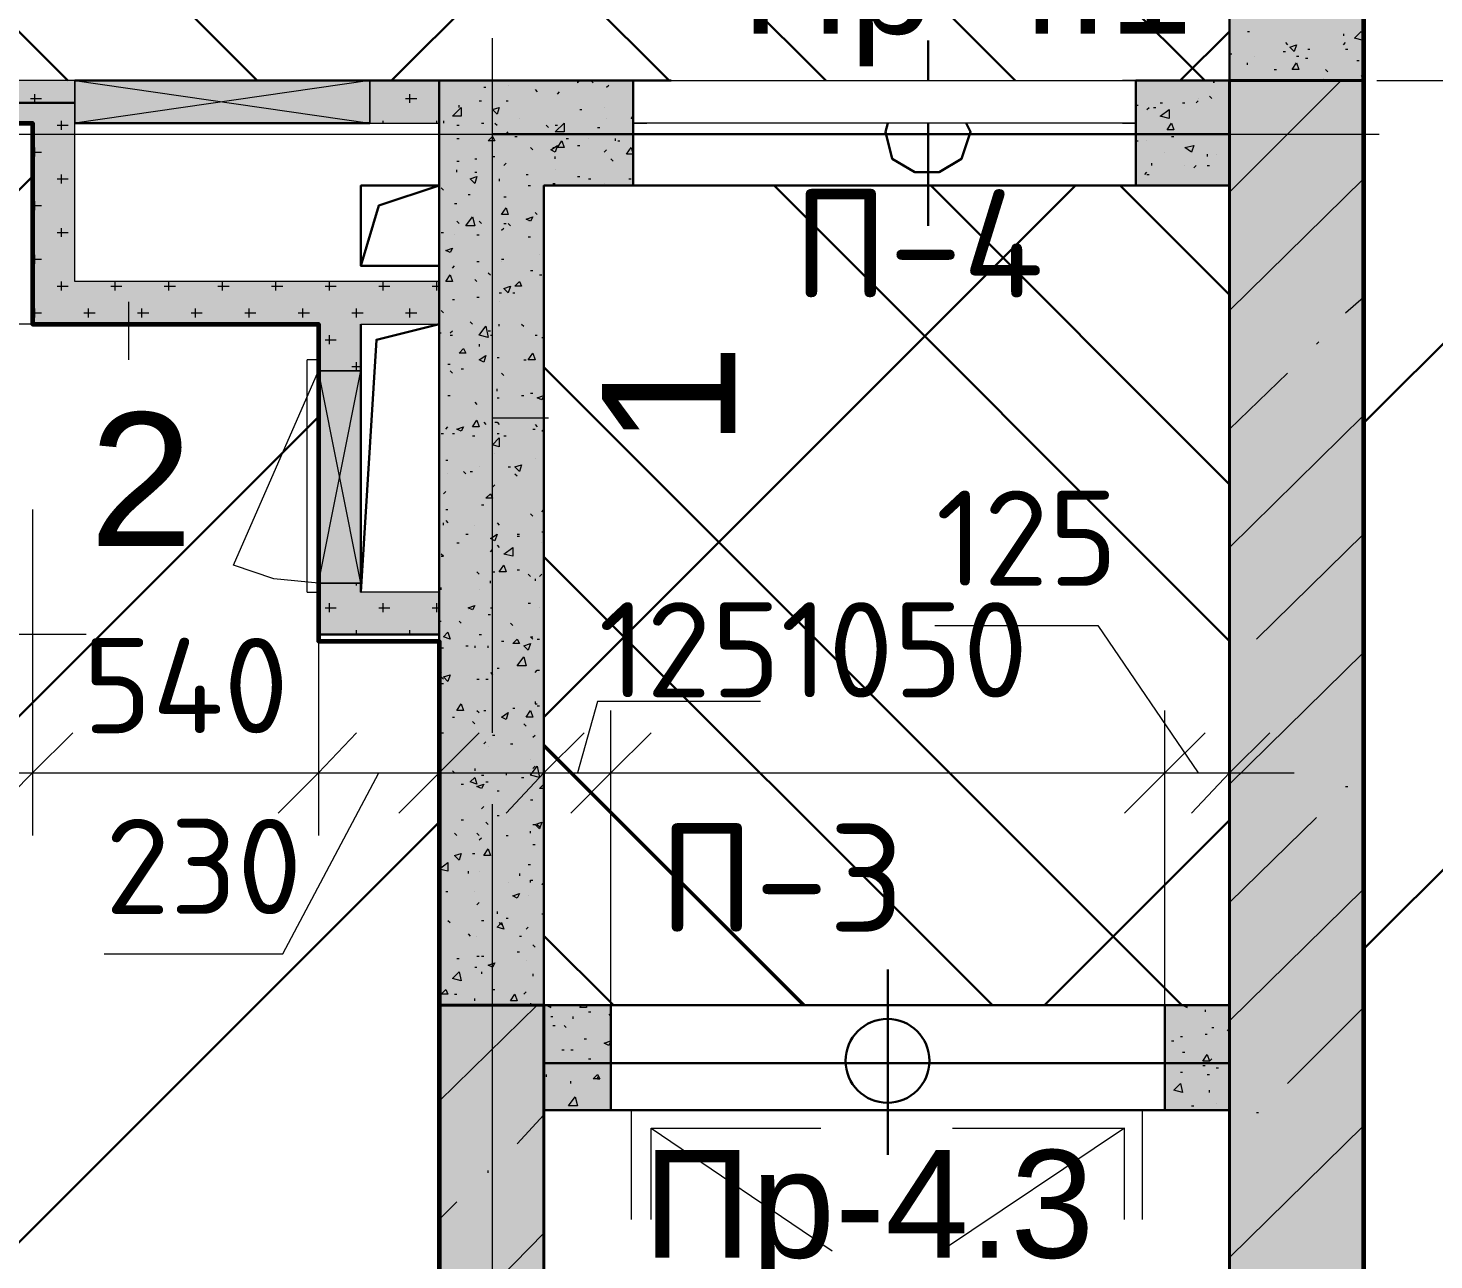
# Model space of a CAD drawing. Header units: millimetres. Extents: x -84737 to 172119, y -43083 to 59399.
# Drawn here: x 131375 to 134040, y 41611 to 43946 of the extents above; entities that cross this region are included whole.
import ezdxf

# ---------------------------------------------------------------- set-up
doc = ezdxf.new("R2010")
doc.units = ezdxf.units.MM
for name, color, linetype, lineweight in [('11) Плинтус ПЛ-2', 70, 'Continuous', 30), ('12) Наливной пол', 150, 'Continuous', 30), ('15) Штукатурка стен СТ-1.1', 161, 'Continuous', 60), ('16) Краска СТ-1.1 стена', 5, 'Continuous', 60), ('19) Краска ПТ-5 потолок', 161, 'Continuous', 30), ('20) Шпакл. баз. фин Стена', 40, 'Continuous', 60), ('22) Шпакл. баз. фин. Потолок', 102, 'Continuous', 30), ('8) Линолеум Л-1.1', 130, 'Continuous', 30)]:
    doc.layers.add(name, color=color, linetype=linetype, lineweight=lineweight)
doc.layers.add('PDF _Геометрия', color=7, linetype='Continuous')
doc.layers.add('PDF _Текст', color=7, linetype='Continuous')
doc.layers.add('PDF _Сплошная заливка', color=7, linetype='Continuous', true_color=0xffffff)
doc.styles.add('PDF GOSTCommon', font='arial.ttf')
doc.styles.add('PDF ISOCPEUR', font='isocpeur.ttf')

msp = doc.modelspace()

# ---------------------------------------------------------------- hatches: boundary and pattern name
at = {"layer": '12) Наливной пол'}
h = msp.add_hatch(dxfattribs=at)
h.set_pattern_fill('ANSI31', color=256, scale=222)
h.paths.add_polyline_path([(133906.4, 38643.9), (137102.4, 38643.9), (137102.4, 49044.5), (133906.4, 49044.5)])
h = msp.add_hatch(dxfattribs=at)
h.set_pattern_fill('ANSI31', color=256, scale=222)
h.paths.add_polyline_path([(129855.4, 43765.9), (131383.5, 43765.9), (131383.5, 43384.9), (131925.3, 43384.9), (131925.3, 42783.8), (132153.9, 42783.8), (132153.9, 40895.9), (133428.1, 40895.9), (133428.1, 38643.9), (129855.4, 38643.9)])
at = {"layer": '19) Краска ПТ-5 потолок'}
h = msp.add_hatch(dxfattribs=at)
h.set_pattern_fill('ANSI34', color=256, scale=80, angle=90)
h.paths.add_polyline_path([(109621.7, 46343.9), (98001.6, 46343.9), (98001.6, 44426.3), (100380.7, 44426.3), (100380.7, 43846.3), (109621.7, 43846.3)])
h.paths.add_polyline_path([(114379.8, 46343.9), (112098.1, 46343.9), (109621.7, 46343.9), (109621.7, 42847.3), (114379.8, 42847.3)])
h.paths.add_polyline_path([(122308.6, 46343.9), (114379.8, 46343.9), (114379.8, 43846.3), (122308.6, 43846.3)])
h.paths.add_polyline_path([(114802.6, 49046.7), (112098.1, 49044.7), (112098.1, 46343.9), (114802.6, 46345.9)])
h.paths.add_polyline_path([(133652.4, 46343.9), (127578.9, 46343.9), (122499.1, 46343.9), (122499.1, 43846.3), (133652.4, 43846.3)])
h.paths.add_polyline_path([(129055.3, 48363.1), (129052, 48363.1), (129052, 49044.7), (127578.9, 49044.7), (127578.9, 46343.9), (129055.3, 46343.9)])
h = msp.add_hatch(dxfattribs=at)
h.set_pattern_fill('ANSI34', color=256, scale=80, angle=90)
h.paths.add_polyline_path([(133652.4, 43647.4), (132352.9, 43647.4), (132352.9, 42093.8), (133652.4, 42093.8)])
at = {"layer": '22) Шпакл. баз. фин. Потолок'}
h = msp.add_hatch(dxfattribs=at)
h.set_pattern_fill('ANSI37', color=256, scale=333)
h.paths.add_polyline_path([(109621.7, 46343.9), (98001.6, 46343.9), (98001.6, 44426.3), (100380.7, 44426.3), (100380.7, 43846.3), (109621.7, 43846.3)])
h.paths.add_polyline_path([(114379.8, 46343.9), (112098.1, 46343.9), (109621.7, 46343.9), (109621.7, 42847.3), (114379.8, 42847.3)])
h.paths.add_polyline_path([(122308.6, 46343.9), (114379.8, 46343.9), (114379.8, 43846.3), (122308.6, 43846.3)])
h.paths.add_polyline_path([(114802.6, 49046.7), (112098.1, 49044.7), (112098.1, 46343.9), (114802.6, 46345.9)])
h.paths.add_polyline_path([(133652.4, 46343.9), (127578.9, 46343.9), (122499.1, 46343.9), (122499.1, 43846.3), (133652.4, 43846.3)])
h.paths.add_polyline_path([(129055.3, 48363.1), (129052, 48363.1), (129052, 49044.7), (127578.9, 49044.7), (127578.9, 46343.9), (129055.3, 46343.9)])
h = msp.add_hatch(dxfattribs=at)
h.set_pattern_fill('ANSI37', color=256, scale=333)
h.paths.add_polyline_path([(133652.4, 43647.4), (132352.9, 43647.4), (132352.9, 42093.8), (133652.4, 42093.8)])
at = {"layer": '8) Линолеум Л-1.1'}
h = msp.add_hatch(dxfattribs=at)
h.set_pattern_fill('ANSI31', color=256, scale=222)
h.paths.add_polyline_path([(133906.4, 38643.9), (137102.4, 38643.9), (137102.4, 49044.5), (133906.4, 49044.5)])
h = msp.add_hatch(dxfattribs=at)
h.set_pattern_fill('ANSI31', color=256, scale=222)
h.paths.add_polyline_path([(129855.4, 43765.9), (131383.5, 43765.9), (131383.5, 43384.9), (131925.3, 43384.9), (131925.3, 42783.8), (132153.9, 42783.8), (132153.9, 40895.9), (133428.1, 40895.9), (133428.1, 38643.9), (129855.4, 38643.9)])
at = {"layer": 'PDF _Сплошная заливка', "transparency": 33554559}
h = msp.add_hatch(color=256, dxfattribs=at)
h.paths.add_polyline_path([(133652.4, 46127.9), (133906.4, 46127.9), (133906.4, 49044.5), (133652.4, 49044.5)])
h.paths.add_polyline_path([(133906.4, 45073.9), (133652.4, 45073.9), (133652.4, 43846.3), (133906.4, 43846.3)])
h = msp.add_hatch(color=256, dxfattribs=at)
h.paths.add_polyline_path([(130223.6, 43765.9), (130223.6, 43846.3), (129855.4, 43846.3), (129855.4, 43765.9)])
h.paths.add_polyline_path([(132022.7, 43846.3), (132022.7, 43765.9), (132153.9, 43765.9), (132153.9, 43846.3)])
h.paths.add_polyline_path([(131463.9, 43765.9), (131463.9, 43846.3), (131273.4, 43846.3), (131273.4, 43765.9)])
h = msp.add_hatch(color=256, dxfattribs=at)
h.paths.add_polyline_path([(132522.2, 43647.4), (132522.2, 43846.3), (132352.9, 43846.3), (132352.9, 43647.4)])
h.paths.add_polyline_path([(133474.6, 43846.3), (133474.6, 43647.4), (133652.4, 43647.4), (133652.4, 43846.3)])
h = msp.add_hatch(color=256, dxfattribs=at)
h.paths.add_polyline_path([(133652.4, 40895.9), (133906.4, 40895.9), (133906.4, 43846.3), (133652.4, 43846.3)])
h.paths.add_polyline_path([(133906.4, 40764.6), (133652.4, 40764.6), (133652.4, 38394.1), (133906.4, 38394.1)])
h = msp.add_hatch(color=256, dxfattribs=at)
h.paths.add_polyline_path([(131925.3, 43296), (132005.8, 43296), (132005.8, 43384.9), (131925.3, 43384.9)])
h.paths.add_polyline_path([(132005.8, 42893.9), (131925.3, 42893.9), (131925.3, 42876.9), (132005.8, 42876.9)])
h = msp.add_hatch(color=256, dxfattribs=at)
h.paths.add_polyline_path([(132479.9, 41894.9), (132479.9, 42093.8), (132352.9, 42093.8), (132352.9, 41894.9)])
h.paths.add_polyline_path([(133529.7, 42093.8), (133529.7, 41894.9), (133652.4, 41894.9), (133652.4, 42093.8)])

# ---------------------------------------------------------------- linework, layer by layer
at = {"layer": '11) Плинтус ПЛ-2'}
for points in [[(133906.4, 45073.9), (133906.4, 38643.9), (137102.4, 38643.9), (137102.4, 49044.5), (133906.4, 49044.5), (133906.4, 46127.9)], [(131222.6, 43765.9), (131383.5, 43765.9), (131383.5, 43384.9), (131925.3, 43384.9), (131925.3, 42783.8), (132153.9, 42783.8), (132153.9, 40895.9), (133428.1, 40895.9), (133428.1, 38643.9), (129855.4, 38643.9), (129855.4, 43765.9), (130223.6, 43765.9)]]:
    msp.add_lwpolyline(points, dxfattribs=at)
at = {"layer": '15) Штукатурка стен СТ-1.1'}
for points in [[(133906.4, 45073.9), (133906.4, 38643.9), (137102.4, 38643.9), (137102.4, 49044.5), (133906.4, 49044.5), (133906.4, 46127.9)], [(131222.6, 43765.9), (131383.5, 43765.9), (131383.5, 43384.9), (131925.3, 43384.9), (131925.3, 42783.8), (132153.9, 42783.8), (132153.9, 40895.9), (133428.1, 40895.9), (133428.1, 38643.9), (129855.4, 38643.9), (129855.4, 43765.9), (130223.6, 43765.9)]]:
    msp.add_lwpolyline(points, dxfattribs=at)
at = {"layer": '16) Краска СТ-1.1 стена'}
for points in [[(133906.4, 45073.9), (133906.4, 38643.9), (137102.4, 38643.9), (137102.4, 49044.5), (133906.4, 49044.5), (133906.4, 46127.9)], [(131222.6, 43765.9), (131383.5, 43765.9), (131383.5, 43384.9), (131925.3, 43384.9), (131925.3, 42783.8), (132153.9, 42783.8), (132153.9, 40895.9), (133428.1, 40895.9), (133428.1, 38643.9), (129855.4, 38643.9), (129855.4, 43765.9), (130223.6, 43765.9)]]:
    msp.add_lwpolyline(points, dxfattribs=at)
at = {"layer": '19) Краска ПТ-5 потолок'}
msp.add_lwpolyline([(133652.4, 42093.8), (132352.9, 42093.8), (132352.9, 43647.4), (133652.4, 43647.4)], close=True, dxfattribs=at)
at = {"layer": '20) Шпакл. баз. фин Стена'}
for points in [[(133906.4, 45073.9), (133906.4, 38643.9), (137102.4, 38643.9), (137102.4, 49044.5), (133906.4, 49044.5), (133906.4, 46127.9)], [(131222.6, 43765.9), (131383.5, 43765.9), (131383.5, 43384.9), (131925.3, 43384.9), (131925.3, 42783.8), (132153.9, 42783.8), (132153.9, 40895.9), (133428.1, 40895.9), (133428.1, 38643.9), (129855.4, 38643.9), (129855.4, 43765.9), (130223.6, 43765.9)]]:
    msp.add_lwpolyline(points, dxfattribs=at)
at = {"layer": '8) Линолеум Л-1.1'}
for points in [[(133906.4, 38643.9), (137102.4, 38643.9), (137102.4, 49044.5), (133906.4, 49044.5)], [(129855.4, 43765.9), (131383.5, 43765.9), (131383.5, 43384.9), (131925.3, 43384.9), (131925.3, 42783.8), (132153.9, 42783.8), (132153.9, 40895.9), (133428.1, 40895.9), (133428.1, 38643.9), (129855.4, 38643.9)]]:
    msp.add_lwpolyline(points, close=True, dxfattribs=at)
at = {"layer": 'PDF _Геометрия', "lineweight": 30}
for points in [[(137102.4, 49044.5), (133906.4, 49044.5), (133906.4, 38643.9), (137102.4, 38643.9)], [(133906.4, 43846.3), (133906.4, 45073.9), (133652.4, 45073.9), (133652.4, 43846.3)], [(132352.9, 43846.3), (132153.9, 43846.3), (132153.9, 42093.8), (132352.9, 42093.8), (132352.9, 43647.4), (132522.2, 43647.4), (132522.2, 43846.3)], [(133474.6, 43647.4), (133652.4, 43647.4), (133652.4, 43846.3), (133474.6, 43846.3)], [(132153.9, 43647.4), (132005.8, 43647.4), (132005.8, 43495), (132153.9, 43495)], [(132352.9, 41894.9), (132479.9, 41894.9), (132479.9, 42093.8), (132352.9, 42093.8)], [(132479.9, 42093.8), (133529.7, 42093.8), (133529.7, 41894.9), (133652.4, 41894.9), (133652.4, 42093.8), (133529.7, 42093.8), (133529.7, 41894.9), (132479.9, 41894.9)]]:
    msp.add_lwpolyline(points, close=True, dxfattribs=at)
for points in [[(133652.4, 43846.3), (133652.4, 45073.9)], [(133081, 43846.3), (133081, 43922.5)], [(131463.9, 43846.3), (132022.7, 43846.3)], [(131751.8, 43846.3), (132594.2, 43846.3)], [(131463.9, 43804), (131222.6, 43804)], [(131751.8, 43384.9), (131383.5, 43384.9), (131383.5, 43765.9)], [(132022.7, 43765.9), (131463.9, 43765.9)], [(133004.8, 43765.9), (133000.5, 43749), (133013.2, 43698.2), (133055.6, 43672.8), (133102.1, 43672.8), (133144.4, 43698.2), (133161.4, 43749), (133152.9, 43765.9)], [(133081, 43571.2), (133081, 43765.9)], [(133652.4, 43744.7), (132255.5, 43744.7)], [(132005.8, 43495), (132039.6, 43609.3), (132153.9, 43647.4)], [(132594.2, 42093.8), (133652.4, 42093.8), (133652.4, 43647.4), (132352.9, 43647.4), (132352.9, 42093.8)], [(132594.2, 40895.9), (132153.9, 40895.9), (132153.9, 42796.5), (131925.3, 42796.5), (131925.3, 43384.9)], [(132005.8, 43384.9), (132005.8, 42876.9), (132035.4, 43355.3), (132153.9, 43384.9), (132153.9, 42876.9)], [(131925.3, 42893.9), (131925.3, 43296)], [(132005.8, 43296), (132005.8, 42893.9)], [(133004.8, 41810.2), (133004.8, 42161.6)], [(133652.4, 41983.8), (132352.9, 41983.8)]]:
    msp.add_lwpolyline(points, dxfattribs=at)
at = {"layer": 'PDF _Геометрия', "lineweight": 9}
for points in [[(132255.5, 42927.7), (132255.5, 43926.7)], [(133686.3, 43939.4), (133690.5, 43939.4)], [(133758.2, 43918.3), (133762.5, 43914)], [(133868.3, 43935.2), (133868.3, 43931)], [(133868.3, 43914), (133872.5, 43918.3)], [(133906.4, 43922.5), (133889.5, 43926.7), (133902.2, 43939.4), (133906.4, 43931)], [(133652.4, 43897.1), (133656.6, 43897.1)], [(133699, 43892.9), (133699, 43892.9)], [(133754, 43901.3), (133758.2, 43901.3)], [(133779.4, 43892.9), (133783.6, 43892.9)], [(133796.3, 43888.6), (133800.6, 43888.6)], [(133800.6, 43905.6), (133804.8, 43905.6)], [(133872.5, 43905.6), (133876.8, 43905.6)], [(132255.5, 43812.4), (132255.5, 43863.2)], [(133686.3, 43875.9), (133686.3, 43880.2)], [(133737.1, 43867.5), (133741.3, 43867.5)], [(133834.4, 43867.5), (133838.7, 43863.2)], [(133893.7, 43884.4), (133897.9, 43884.4)], [(132285.1, 43837.8), (132285.1, 43837.8)], [(132416.4, 43846.3), (132416.4, 43842.1), (132420.6, 43846.3)], [(132441.8, 43846.3), (132446, 43842.1)], [(132471.4, 43833.6), (132475.6, 43837.8)], [(132484.1, 43846.3), (132496.8, 43846.3)], [(132496.8, 43846.3), (132496.8, 43846.3)], [(133652.4, 43634.7), (133864.1, 43846.3)], [(133830.2, 43850.5), (133830.2, 43850.5)], [(133906.4, 43854.8), (133902.2, 43854.8), (133906.4, 43859)], [(133931.8, 43846.3), (134431.3, 43846.3), (134554.1, 43846.3)], [(131379.3, 43812.4), (131400.4, 43812.4)], [(131387.7, 43804), (131387.7, 43820.9)], [(132090.4, 43812.4), (132111.6, 43812.4)], [(132098.9, 43804), (132098.9, 43820.9)], [(132230.1, 43808.2), (132234.3, 43808.2)], [(132238.6, 43833.6), (132242.8, 43833.6)], [(132280.9, 43808.2), (132285.1, 43808.2)], [(132335.9, 43829.4), (132340.2, 43825.1)], [(132378.3, 43820.9), (132382.5, 43825.1)], [(133588.9, 43804), (133593.2, 43808.2)], [(133593.2, 43812.4), (133593.2, 43812.4)], [(133614.3, 43816.7), (133618.6, 43812.4)], [(132192, 43795.5), (132192, 43799.7)], [(132420.6, 43791.3), (132424.8, 43791.3)], [(132467.2, 43795.5), (132467.2, 43795.5)], [(133474.6, 43799.7), (133478.9, 43799.7)], [(133495.8, 43791.3), (133500, 43795.5)], [(133508.5, 43795.5), (133512.7, 43795.5)], [(133521.2, 43804), (133525.4, 43804)], [(133563.5, 43804), (133567.8, 43804)], [(131430.1, 43761.7), (131451.2, 43761.7)], [(131438.5, 43753.2), (131438.5, 43765.9), (131438.5, 43770.1)], [(132048.1, 43765.9), (132048.1, 43770.1)], [(132149.7, 43765.9), (132149.7, 43770.1)], [(132162.4, 43770.1), (132162.4, 43765.9)], [(132187.8, 43761.7), (132192, 43761.7)], [(132234.3, 43765.9), (132238.6, 43765.9)], [(132259.7, 43765.9), (132264, 43761.7)], [(132306.3, 43774.4), (132306.3, 43774.4)], [(132357.1, 43761.7), (132361.3, 43757.4)], [(132374, 43761.7), (132378.3, 43761.7)], [(132454.5, 43757.4), (132458.7, 43757.4)], [(132471.4, 43774.4), (132471.4, 43774.4)], [(132522.2, 43774.4), (132518, 43774.4), (132522.2, 43778.6)], [(131197.2, 43744.7), (132196.2, 43744.7)], [(131480.9, 43744.7), (132484.1, 43744.7)], [(132187.8, 43736.3), (132192, 43736.3)], [(132200.5, 43744.7), (132204.7, 43744.7)], [(132280.9, 43744.7), (132285.1, 43749)], [(132297.8, 43740.5), (132302.1, 43740.5)], [(132395.2, 43744.7), (132450.2, 43744.7)], [(132395.2, 43736.3), (132399.4, 43736.3)], [(132437.5, 43736.3), (132437.5, 43736.3)], [(132488.3, 43732), (132488.3, 43736.3)], [(132492.6, 43732), (132496.8, 43732)], [(132649.2, 43744.7), (133648.2, 43744.7)], [(132683, 43744.7), (132733.8, 43744.7)], [(132937, 43744.7), (133936, 43744.7)], [(133474.6, 43732), (133478.9, 43732)], [(133495.8, 43732), (133495.8, 43732)], [(133542.4, 43740.5), (133546.6, 43740.5)], [(133588.9, 43744.7), (133588.9, 43744.7)], [(133851.4, 43744.7), (133902.2, 43744.7)], [(131383.5, 43710.9), (131400.4, 43710.9)], [(131387.7, 43702.4), (131387.7, 43719.3)], [(132255.5, 43702.4), (132259.7, 43702.4)], [(132327.5, 43719.3), (132331.7, 43715.1)], [(132369.8, 43719.3), (132374, 43719.3)], [(132374, 43698.2), (132374, 43702.4)], [(132416.4, 43723.6), (132420.6, 43723.6)], [(132467.2, 43710.9), (132471.4, 43715.1)], [(133529.7, 43710.9), (133529.7, 43710.9)], [(133610.1, 43706.6), (133610.1, 43702.4)], [(133627, 43706.6), (133627, 43706.6)], [(132187.8, 43693.9), (132192, 43693.9)], [(132187.8, 43672.8), (132187.8, 43677)], [(132221.6, 43698.2), (132225.9, 43698.2)], [(132276.7, 43685.5), (132280.9, 43689.7)], [(132374, 43677), (132374, 43677)], [(132479.9, 43698.2), (132484.1, 43693.9)], [(133504.3, 43689.7), (133504.3, 43685.5)], [(133567.8, 43685.5), (133567.8, 43685.5)], [(133584.7, 43681.2), (133588.9, 43685.5)], [(133610.1, 43685.5), (133614.3, 43685.5)], [(131430.1, 43660.1), (131451.2, 43660.1)], [(131438.5, 43651.6), (131438.5, 43668.5)], [(132221.6, 43672.8), (132225.9, 43672.8)], [(132268.2, 43660.1), (132268.2, 43655.8)], [(132319, 43668.5), (132323.2, 43668.5)], [(132369.8, 43651.6), (132374, 43651.6)], [(132416.4, 43664.3), (132420.6, 43664.3)], [(132437.5, 43660.1), (132441.8, 43660.1)], [(132467.2, 43651.6), (132467.2, 43651.6)], [(132513.7, 43660.1), (132518, 43660.1)], [(133491.6, 43668.5), (133495.8, 43672.8)], [(133495.8, 43668.5), (133500, 43668.5)], [(133652.4, 43664.3), (133652.4, 43664.3)], [(133652.4, 43410.3), (133906.4, 43660.1)], [(132158.1, 43643.1), (132162.4, 43638.9)], [(132208.9, 43630.4), (132213.2, 43630.4)], [(132276.7, 43626.2), (132280.9, 43626.2)], [(132323.2, 43647.4), (132327.5, 43647.4)], [(132479.9, 43647.4), (132488.3, 43647.4), (132484.1, 43647.4)], [(133546.6, 43647.4), (133546.6, 43647.4)], [(131383.5, 43609.3), (131400.4, 43609.3)], [(131387.7, 43600.8), (131387.7, 43617.7)], [(132183.5, 43613.5), (132187.8, 43613.5)], [(132255.5, 42610.3), (132255.5, 43613.5)], [(132335.9, 43596.6), (132340.2, 43592.3)], [(132187.8, 43579.6), (132192, 43575.4)], [(132230.1, 43579.6), (132234.3, 43575.4)], [(132276.7, 43575.4), (132280.9, 43575.4)], [(132285.1, 43575.4), (132289.4, 43571.2)], [(132323.2, 43579.6), (132323.2, 43579.6)], [(131430.1, 43558.5), (131451.2, 43558.5)], [(131438.5, 43550), (131438.5, 43566.9)], [(132158.1, 43558.5), (132162.4, 43558.5)], [(132183.5, 43554.2), (132183.5, 43554.2)], [(132225.9, 43554.2), (132230.1, 43554.2)], [(132272.4, 43562.7), (132276.7, 43566.9)], [(132323.2, 43550), (132327.5, 43550)], [(131387.7, 43499.2), (131387.7, 43516.1)], [(132344.4, 43516.1), (132344.4, 43516.1)], [(131383.5, 43507.7), (131400.4, 43507.7)], [(132179.3, 43490.7), (132183.5, 43495)], [(132225.9, 43503.4), (132230.1, 43503.4)], [(132272.4, 43507.7), (132276.7, 43507.7)], [(132272.4, 43503.4), (132272.4, 43503.4)], [(131438.5, 43448.4), (131438.5, 43465.3)], [(131540.1, 43448.4), (131540.1, 43465.3)], [(131641.7, 43448.4), (131641.7, 43465.3)], [(131743.3, 43448.4), (131743.3, 43465.3)], [(131844.9, 43448.4), (131844.9, 43465.3)], [(131946.5, 43448.4), (131946.5, 43465.3)], [(132048.1, 43448.4), (132048.1, 43465.3)], [(132149.7, 43448.4), (132149.7, 43465.3)], [(132221.6, 43469.6), (132225.9, 43465.3)], [(132247, 43482.3), (132251.3, 43478)], [(132327.5, 43486.5), (132331.7, 43486.5)], [(132344.4, 43478), (132348.6, 43478)], [(131430.1, 43456.9), (131451.2, 43456.9)], [(131531.7, 43456.9), (131552.8, 43456.9)], [(131633.2, 43456.9), (131654.4, 43456.9)], [(131734.8, 43456.9), (131756, 43456.9)], [(131836.4, 43456.9), (131857.6, 43456.9)], [(131938, 43456.9), (131959.2, 43456.9)], [(132039.6, 43456.9), (132060.8, 43456.9)], [(132141.2, 43456.9), (132153.9, 43456.9)], [(132225.9, 43435.7), (132230.1, 43435.7)], [(132268.2, 43444.2), (132272.4, 43444.2)], [(132293.6, 43444.2), (132297.8, 43444.2)], [(133872.5, 43406.1), (133906.4, 43435.7)], [(131387.7, 43397.6), (131387.7, 43414.5)], [(131489.3, 43397.6), (131489.3, 43414.5)], [(131565.5, 43427.2), (131565.5, 43317.2)], [(131590.9, 43397.6), (131590.9, 43414.5)], [(131692.5, 43397.6), (131692.5, 43414.5)], [(131794.1, 43397.6), (131794.1, 43414.5)], [(131895.7, 43397.6), (131895.7, 43414.5)], [(131997.3, 43397.6), (131997.3, 43414.5)], [(132098.9, 43397.6), (132098.9, 43414.5)], [(132158.1, 43410.3), (132162.4, 43406.1)], [(132179.3, 43431.5), (132179.3, 43431.5)], [(132179.3, 43431.5), (132183.5, 43431.5)], [(132268.2, 43427.2), (132268.2, 43427.2)], [(131667.1, 43384.9), (131167.6, 43384.9), (131049.1, 43384.9)], [(131383.5, 43406.1), (131400.4, 43406.1)], [(131480.9, 43406.1), (131502, 43406.1)], [(131582.5, 43406.1), (131603.6, 43406.1)], [(131684, 43406.1), (131705.2, 43406.1)], [(131785.6, 43406.1), (131806.8, 43406.1)], [(131887.2, 43406.1), (131908.4, 43406.1)], [(131988.8, 43406.1), (132010, 43406.1)], [(132090.4, 43406.1), (132111.6, 43406.1)], [(132213.2, 43389.1), (132217.4, 43384.9)], [(132268.2, 43380.7), (132268.2, 43384.9)], [(132310.5, 43384.9), (132314.8, 43380.7)], [(131938, 43355.3), (131959.2, 43355.3)], [(131946.5, 43346.8), (131946.5, 43363.7)], [(132153.9, 43368), (132158.1, 43368)], [(132175.1, 43368), (132179.3, 43372.2)], [(132175.1, 43363.7), (132179.3, 43363.7)], [(132247, 43372.2), (132251.3, 43372.2)], [(132251.3, 43363.7), (132255.5, 43363.7)], [(132335.9, 43363.7), (132340.2, 43363.7)], [(132348.6, 43359.5), (132352.9, 43359.5)], [(132230.1, 43346.8), (132230.1, 43342.6)], [(133817.5, 43346.8), (133821.7, 43351)], [(131904.2, 42876.9), (131925.3, 42876.9), (131925.3, 42893.9), (131840.7, 42902.3), (131764.5, 42927.7), (131925.3, 43296), (131925.3, 43317.2), (131904.2, 43317.2)], [(131988.8, 43304.5), (132005.8, 43304.5)], [(131997.3, 43296), (131997.3, 43312.9)], [(132170.8, 43308.7), (132175.1, 43308.7)], [(132264, 43321.4), (132268.2, 43321.4)], [(132314.8, 43317.2), (132319, 43317.2)], [(132175.1, 43296), (132179.3, 43291.8)], [(132196.2, 43300.2), (132200.5, 43300.2)], [(132272.4, 43291.8), (132276.7, 43287.5)], [(133652.4, 43186), (133762.5, 43291.8)], [(132170.8, 43249.5), (132175.1, 43249.5)], [(132264, 43257.9), (132264, 43262.2)], [(132310.5, 43249.5), (132314.8, 43249.5)], [(132327.5, 43253.7), (132331.7, 43253.7)], [(132221.6, 43236.8), (132225.9, 43232.5)], [(132264, 43245.2), (132268.2, 43245.2)], [(132238.6, 43198.7), (132242.8, 43194.4)], [(132255.5, 43207.1), (132361.3, 43207.1)], [(132259.7, 43198.7), (132264, 43198.7), (132268.2, 43194.4)], [(133652.4, 42961.6), (133906.4, 43211.4)], [(132158.1, 43177.5), (132162.4, 43177.5)], [(132166.6, 43186), (132170.8, 43190.2)], [(132179.3, 43177.5), (132183.5, 43177.5)], [(132217.4, 43173.3), (132221.6, 43173.3)], [(132264, 43177.5), (132268.2, 43177.5)], [(132276.7, 43173.3), (132280.9, 43173.3)], [(132331.7, 43186), (132335.9, 43186)], [(132335.9, 43194.4), (132340.2, 43190.2)], [(132352.9, 43181.7), (132348.6, 43181.7), (132352.9, 43186)], [(132352.9, 43152.1), (132352.9, 43152.1)], [(132166.6, 43126.7), (132170.8, 43126.7)], [(132259.7, 43139.4), (132259.7, 43139.4)], [(132335.9, 43130.9), (132335.9, 43130.9)], [(132170.8, 43101.3), (132170.8, 43101.3)], [(132200.5, 43105.5), (132204.7, 43101.3)], [(132213.2, 43105.5), (132217.4, 43105.5)], [(132230.1, 43114), (132230.1, 43114)], [(132285.1, 43114), (132289.4, 43114)], [(132297.8, 43101.3), (132302.1, 43097.1)], [(132352.9, 43088.6), (132352.9, 43092.8)], [(132162.4, 43063.2), (132166.6, 43067.4)], [(132255.5, 43075.9), (132259.7, 43080.1)], [(132153.9, 43059), (132153.9, 43059)], [(132153.9, 43054.7), (132153.9, 43059)], [(132234.3, 43042), (132238.6, 43042)], [(132352.9, 43059), (132352.9, 43059)], [(131383.5, 43033.6), (131383.5, 42534.1), (131383.5, 42415.5)], [(131925.3, 43033.6), (131925.3, 42534.1), (131925.3, 42415.5)], [(132153.9, 43033.6), (132153.9, 42534.1), (132153.9, 42415.5)], [(132166.6, 43033.6), (132170.8, 43033.6)], [(132166.6, 43012.4), (132170.8, 43008.2)], [(132255.5, 43016.6), (132255.5, 43016.6)], [(132327.5, 43025.1), (132331.7, 43020.9)], [(132348.6, 43029.3), (132352.9, 43033.6), (132352.9, 42534.1), (132352.9, 42415.5)], [(133652.4, 43033.6), (133652.4, 42534.1), (133652.4, 42415.5)], [(132162.4, 43003.9), (132162.4, 43008.2)], [(132204.7, 42987), (132208.9, 42987)], [(132221.6, 43003.9), (132221.6, 43003.9)], [(132264, 43008.2), (132268.2, 43003.9)], [(132302.1, 42987), (132306.3, 42987)], [(132302.1, 42982.8), (132306.3, 42982.8)], [(132348.6, 42991.2), (132352.9, 42991.2)], [(133703.2, 42788), (133906.4, 42987)], [(132187.8, 42970.1), (132192, 42970.1)], [(132251.3, 42953.1), (132255.5, 42957.4)], [(132264, 42965.8), (132268.2, 42961.6)], [(132348.6, 42970.1), (132348.6, 42970.1)], [(132158.1, 42944.7), (132162.4, 42944.7), (132158.1, 42948.9)], [(132225.9, 42915), (132230.1, 42910.8)], [(132255.5, 42915), (132259.7, 42915)], [(132302.1, 42919.3), (132306.3, 42919.3)], [(132323.2, 42910.8), (132327.5, 42906.6)], [(132335.9, 42902.3), (132335.9, 42898.1)], [(132344.4, 42906.6), (132348.6, 42910.8)], [(131997.3, 42889.6), (131997.3, 42893.9)], [(132158.1, 42881.2), (132158.1, 42885.4)], [(132230.1, 42881.2), (132230.1, 42881.2)], [(132251.3, 42893.9), (132251.3, 42898.1)], [(131946.5, 42838.8), (131946.5, 42855.8)], [(132048.1, 42838.8), (132048.1, 42855.8)], [(132149.7, 42838.8), (132149.7, 42855.8)], [(132323.2, 42855.8), (132327.5, 42855.8)], [(131938, 42847.3), (131959.2, 42847.3)], [(132039.6, 42847.3), (132060.8, 42847.3)], [(132141.2, 42847.3), (132153.9, 42847.3)], [(132153.9, 42821.9), (132158.1, 42821.9)], [(132192, 42821.9), (132196.2, 42817.7)], [(132208.9, 42843.1), (132208.9, 42843.1)], [(132247, 42834.6), (132251.3, 42834.6)], [(132251.3, 42847.3), (132255.5, 42847.3)], [(132344.4, 42847.3), (132344.4, 42847.3)], [(131485.1, 42796.5), (131167.6, 42796.5), (131049.1, 42796.5)], [(131988.8, 42796.5), (132010, 42796.5)], [(131997.3, 42796.5), (131997.3, 42805)], [(132090.4, 42796.5), (132111.6, 42796.5)], [(132098.9, 42796.5), (132098.9, 42805)], [(132230.1, 42796.5), (132234.3, 42796.5)], [(132289.4, 42817.7), (132293.6, 42813.4)], [(133093.7, 42813.4), (133402.7, 42813.4), (133593.2, 42534.1)], [(132158.1, 42771.1), (132162.4, 42771.1)], [(132204.7, 42775.3), (132208.9, 42775.3)], [(132221.6, 42775.3), (132221.6, 42771.1)], [(132247, 42771.1), (132247, 42775.3)], [(132272.4, 42783.8), (132276.7, 42783.8)], [(132331.7, 42788), (132327.5, 42792.3), (132331.7, 42792.3)], [(132340.2, 42788), (132344.4, 42788)], [(132153.9, 42762.6), (132153.9, 42762.6)], [(133652.4, 42512.9), (133906.4, 42762.6)], [(132153.9, 42728.8), (132158.1, 42724.6)], [(132158.1, 42716.1), (132162.4, 42711.9)], [(132251.3, 42724.6), (132255.5, 42720.3)], [(132255.5, 42673.8), (132255.5, 42728.8)], [(132264, 42733), (132268.2, 42733)], [(132335.9, 42724.6), (132340.2, 42728.8), (132344.4, 42728.8)], [(132352.9, 42720.3), (132352.9, 42716.1)], [(132158.1, 42703.4), (132162.4, 42703.4)], [(132225.9, 42711.9), (132230.1, 42711.9)], [(132242.8, 42711.9), (132247, 42711.9)], [(132335.9, 42669.5), (132335.9, 42665.3), (132340.2, 42665.3)], [(132763.5, 42669.5), (132454.5, 42669.5), (132416.4, 42534.1)], [(132179.3, 42639.9), (132183.5, 42639.9)], [(132225.9, 42652.6), (132230.1, 42648.4)], [(132238.6, 42652.6), (132242.8, 42652.6)], [(132293.6, 42656.8), (132297.8, 42656.8)], [(132340.2, 42661.1), (132344.4, 42661.1)], [(132479.9, 42034.6), (132479.9, 42534.1), (132479.9, 42652.6)], [(133529.7, 42034.6), (133529.7, 42534.1), (133529.7, 42652.6)], [(132158.1, 42610.3), (132162.4, 42610.3)], [(132217.4, 42631.4), (132221.6, 42627.2)], [(132314.8, 42627.2), (132319, 42623)], [(132238.6, 42589.1), (132242.8, 42593.3)], [(132247, 42584.9), (132247, 42584.9)], [(132255.5, 42606), (132259.7, 42606)], [(132289.4, 42589.1), (132293.6, 42589.1)], [(132331.7, 42601.8), (132335.9, 42606)], [(132352.9, 42601.8), (132352.9, 42601.8)], [(132327.5, 42559.5), (132327.5, 42559.5)], [(131265, 42534.1), (131925.3, 42534.1), (132272.4, 42534.1)], [(131519, 42191.2), (131857.6, 42191.2), (132039.6, 42534.1)], [(132179.3, 42538.3), (132183.5, 42534.1)], [(132221.6, 42542.5), (132221.6, 42538.3)], [(132234.3, 42534.1), (132479.9, 42534.1), (133529.7, 42534.1), (133775.2, 42534.1)], [(132234.3, 42529.8), (132238.6, 42529.8)], [(132280.9, 42534.1), (132280.9, 42529.8)], [(132331.7, 42542.5), (132335.9, 42546.8)], [(132196.2, 42512.9), (132200.5, 42512.9)], [(132242.8, 42517.1), (132247, 42517.1)], [(132310.5, 42525.6), (132314.8, 42525.6)], [(132352.9, 42504.4), (132344.4, 42504.4), (132352.9, 42512.9)], [(133872.5, 42508.7), (133876.8, 42508.7)], [(132158.1, 42483.3), (132158.1, 42483.3)], [(132264, 42500.2), (132268.2, 42500.2)], [(132327.5, 42483.3), (132331.7, 42483.3)], [(132234.3, 42466.3), (132238.6, 42470.6)], [(132255.5, 41475.8), (132255.5, 42474.8)], [(132264, 42453.6), (132268.2, 42453.6)], [(133652.4, 42288.5), (133817.5, 42449.4)], [(132196.2, 42445.2), (132200.5, 42445.2)], [(132242.8, 42440.9), (132247, 42436.7)], [(132327.5, 42419.8), (132327.5, 42424)], [(132331.7, 42436.7), (132335.9, 42436.7)], [(132340.2, 42436.7), (132344.4, 42432.5)], [(132183.5, 42419.8), (132187.8, 42415.5)], [(132225.9, 42419.8), (132230.1, 42415.5)], [(132230.1, 42407.1), (132234.3, 42411.3)], [(132255.5, 42360.5), (132255.5, 42411.3)], [(132280.9, 42415.5), (132285.1, 42415.5)], [(132331.7, 42398.6), (132335.9, 42398.6)], [(132217.4, 42381.7), (132221.6, 42381.7)], [(132208.9, 42347.8), (132208.9, 42343.6)], [(132230.1, 42347.8), (132230.1, 42347.8)], [(132306.3, 42343.6), (132306.3, 42339.3)], [(132323.2, 42360.5), (132327.5, 42360.5)], [(132285.1, 42326.6), (132285.1, 42326.6)], [(132327.5, 42326.6), (132327.5, 42330.9), (132331.7, 42330.9)], [(132352.9, 42322.4), (132348.6, 42322.4), (132352.9, 42326.6)], [(132166.6, 42309.7), (132170.8, 42309.7)], [(132221.6, 42309.7), (132221.6, 42309.7)], [(132323.2, 42301.2), (132323.2, 42301.2)], [(133652.4, 42064.2), (133906.4, 42313.9)], [(132225.9, 42284.3), (132230.1, 42288.5)], [(132264, 42271.6), (132264, 42267.4)], [(132348.6, 42267.4), (132352.9, 42267.4)], [(132158.1, 42250.5), (132158.1, 42250.5)], [(132170.8, 42254.7), (132175.1, 42250.5)], [(132234.3, 42254.7), (132238.6, 42254.7)], [(132268.2, 42250.5), (132272.4, 42246.2)], [(132280.9, 42258.9), (132285.1, 42258.9)], [(132319, 42237.8), (132323.2, 42242)], [(132208.9, 42229.3), (132213.2, 42225.1)], [(132225.9, 42225.1), (132225.9, 42225.1)], [(132306.3, 42225.1), (132310.5, 42225.1)], [(132187.8, 42182.7), (132192, 42182.7)], [(132225.9, 42187), (132230.1, 42187)], [(132234.3, 42187), (132238.6, 42187)], [(132302.1, 42195.4), (132306.3, 42195.4)], [(132331.7, 42208.1), (132335.9, 42203.9)], [(132221.6, 42165.8), (132225.9, 42165.8)], [(132234.3, 42157.3), (132234.3, 42153.1)], [(132255.5, 41158.3), (132255.5, 42157.3)], [(132319, 42178.5), (132319, 42178.5)], [(132331.7, 42153.1), (132331.7, 42148.9)], [(132183.5, 42115), (132187.8, 42115)], [(132221.6, 42102.3), (132221.6, 42106.5)], [(132255.5, 42123.5), (132259.7, 42123.5)], [(132314.8, 42115), (132319, 42119.2)], [(132153.9, 41911.8), (132340.2, 42093.8)], [(132327.5, 42098.1), (132327.5, 42093.8)], [(132357.1, 42093.8), (132365.6, 42089.6), (132365.6, 42093.8)], [(132433.3, 42093.8), (132433.3, 42089.6), (132420.6, 42089.6), (132424.8, 42093.8)], [(132437.5, 42081.1), (132441.8, 42081.1)], [(132475.6, 42076.9), (132479.9, 42072.7)], [(133563.5, 42093.8), (133572, 42089.6), (133572, 42093.8)], [(133605.9, 42085.4), (133605.9, 42081.1)], [(133762.5, 41945.7), (133906.4, 42089.6)], [(132365.6, 42072.7), (132369.8, 42072.7)], [(132369.8, 42055.7), (132374, 42055.7)], [(132391, 42055.7), (132395.2, 42051.5)], [(132407.9, 42068.4), (132407.9, 42072.7)], [(133618.6, 42051.5), (133622.8, 42051.5)], [(132429.1, 42030.3), (132433.3, 42030.3)], [(133542.4, 42026.1), (133546.6, 42026.1)], [(133559.3, 42034.6), (133563.5, 42034.6)], [(133605.9, 42038.8), (133610.1, 42038.8)], [(133648.2, 42047.3), (133652.4, 42043)], [(132386.7, 42009.2), (132391, 42009.2)], [(132403.7, 42009.2), (132407.9, 42009.2)], [(133563.5, 42004.9), (133567.8, 42004.9)], [(132437.5, 41992.2), (132441.8, 41992.2)], [(133601.6, 41979.5), (133605.9, 41979.5)], [(133614.3, 41988), (133618.6, 41992.2)], [(133627, 41975.3), (133631.3, 41975.3)], [(132357.1, 41962.6), (132357.1, 41958.4)], [(132403.7, 41945.7), (132403.7, 41949.9)], [(132454.5, 41958.4), (132454.5, 41954.1), (132458.7, 41954.1)], [(133559.3, 41966.8), (133563.5, 41966.8)], [(133610.1, 41962.6), (133614.3, 41962.6)], [(133614.3, 41928.7), (133614.3, 41933)], [(132518, 41894.9), (132518, 41687.5)], [(133487.3, 41687.5), (133487.3, 41894.9)], [(133529.7, 41911.8), (133529.7, 41911.8)], [(133580.5, 41903.3), (133584.7, 41903.3)], [(133627, 41907.6), (133627, 41907.6)], [(133703.2, 41890.6), (133707.4, 41890.6)], [(132302.1, 41831.4), (132352.9, 41886.4)], [(133652.4, 41615.5), (133906.4, 41865.2)], [(132556.1, 41861), (132898.9, 41628.2)], [(132556.1, 41687.5), (132556.1, 41861), (132877.8, 41861)], [(133453.5, 41687.5), (133453.5, 41861), (133106.4, 41628.2)], [(133127.5, 41861), (133453.5, 41861)], [(132247, 41776.3), (132247, 41780.6)], [(132153.9, 41687.5), (132187.8, 41721.3)], [(132153.9, 41458.9), (132352.9, 41662.1)]]:
    msp.add_lwpolyline(points, dxfattribs=at)
for points in [[(133779.4, 43914), (133775.2, 43901.3), (133766.7, 43909.8)], [(133779.4, 43880.2), (133783.6, 43867.5), (133770.9, 43867.5)], [(131463.9, 43765.9), (131463.9, 43846.3), (132022.7, 43765.9), (132022.7, 43846.3)], [(132022.7, 43846.3), (131463.9, 43846.3), (131463.9, 43765.9), (132022.7, 43765.9)], [(133622.8, 43846.3), (133622.8, 43842.1)], [(132196.2, 43778.6), (132179.3, 43778.6), (132196.2, 43795.5)], [(132268.2, 43795.5), (132264, 43782.8), (132255.5, 43791.3)], [(133538.1, 43774.4), (133521.2, 43778.6), (133538.1, 43791.3)], [(132391, 43749), (132374, 43749), (132391, 43765.9)], [(133542.4, 43765.9), (133546.6, 43753.2), (133533.9, 43753.2)], [(132255.5, 43740.5), (132259.7, 43732), (132247, 43732)], [(132386.7, 43732), (132391, 43719.3), (132378.3, 43719.3)], [(132378.3, 43723.6), (132374, 43710.9), (132365.6, 43715.1)], [(132518, 43719.3), (132522.2, 43706.6), (132509.5, 43706.6)], [(133584.7, 43723.6), (133580.5, 43710.9), (133567.8, 43719.3)], [(132225.9, 43664.3), (132221.6, 43651.6), (132213.2, 43660.1)], [(132280.9, 43605), (132285.1, 43592.3), (132272.4, 43592.3)], [(132221.6, 43571.2), (132204.7, 43571.2), (132217.4, 43588.1)], [(132331.7, 43588.1), (132327.5, 43579.6), (132319, 43583.9)], [(132179.3, 43528.8), (132175.1, 43520.4), (132166.6, 43524.6)], [(132175.1, 43478), (132179.3, 43465.3), (132166.6, 43465.3)], [(132306.3, 43465.3), (132310.5, 43456.9), (132297.8, 43456.9)], [(132289.4, 43456.9), (132285.1, 43444.2), (132276.7, 43452.6)], [(132247, 43359.5), (132230.1, 43363.7), (132242.8, 43380.7)], [(132200.5, 43338.3), (132204.7, 43329.9), (132192, 43329.9)], [(132331.7, 43329.9), (132335.9, 43317.2), (132323.2, 43317.2)], [(132242.8, 43325.6), (132238.6, 43312.9), (132230.1, 43317.2)], [(132352.9, 43249.5), (132348.6, 43241), (132340.2, 43245.2)], [(132225.9, 43202.9), (132230.1, 43190.2), (132217.4, 43190.2)], [(132200.5, 43190.2), (132196.2, 43181.7), (132187.8, 43186)], [(132268.2, 43152.1), (132255.5, 43156.3), (132268.2, 43169)], [(132310.5, 43118.2), (132306.3, 43105.5), (132297.8, 43114)], [(132251.3, 43063.2), (132255.5, 43054.7), (132242.8, 43054.7)], [(132264, 42987), (132259.7, 42974.3), (132251.3, 42978.5)], [(132293.6, 42944.7), (132276.7, 42948.9), (132293.6, 42961.6)], [(132276.7, 42927.7), (132280.9, 42915), (132268.2, 42915)], [(132221.6, 42851.5), (132217.4, 42843.1), (132208.9, 42847.3)], [(132170.8, 42800.7), (132175.1, 42788), (132162.4, 42792.3)], [(132302.1, 42788), (132306.3, 42779.6), (132293.6, 42779.6)], [(132327.5, 42779.6), (132323.2, 42766.9), (132314.8, 42775.3)], [(132319, 42737.3), (132302.1, 42737.3), (132314.8, 42754.2)], [(132175.1, 42720.3), (132170.8, 42707.6), (132162.4, 42716.1)], [(132196.2, 42665.3), (132200.5, 42652.6), (132187.8, 42652.6)], [(132285.1, 42648.4), (132280.9, 42635.7), (132272.4, 42639.9)], [(132327.5, 42652.6), (132331.7, 42639.9), (132319, 42639.9)], [(132344.4, 42525.6), (132327.5, 42529.8), (132340.2, 42546.8)], [(132221.6, 42525.6), (132225.9, 42512.9), (132213.2, 42517.1)], [(132238.6, 42512.9), (132234.3, 42504.4), (132225.9, 42508.7)], [(132348.6, 42440.9), (132344.4, 42428.2), (132335.9, 42436.7)], [(132196.2, 42381.7), (132192, 42369), (132183.5, 42377.4)], [(132247, 42390.1), (132251.3, 42377.4), (132238.6, 42377.4)], [(132170.8, 42347.8), (132153.9, 42352), (132170.8, 42364.7)], [(132306.3, 42305.5), (132302.1, 42297), (132293.6, 42301.2)], [(132272.4, 42250.5), (132276.7, 42237.8), (132264, 42242)], [(132196.2, 42140.4), (132179.3, 42144.6), (132192, 42157.3)], [(132259.7, 42174.3), (132255.5, 42165.8), (132247, 42170)], [(132166.6, 42123.5), (132170.8, 42115), (132158.1, 42115)], [(132297.8, 42115), (132302.1, 42102.3), (132289.4, 42102.3)], [(132479.9, 42026.1), (132475.6, 42017.6), (132467.2, 42021.9)], [(133610.1, 42000.7), (133614.3, 41988), (133601.6, 41988)], [(133529.7, 41971.1), (133529.7, 41966.8)], [(132454.5, 41962.6), (132458.7, 41954.1), (132446, 41954.1)], [(133563.5, 41928.7), (133546.6, 41933), (133559.3, 41945.7)], [(132416.4, 41903.3), (132399.4, 41903.3), (132412.1, 41920.3)]]:
    msp.add_lwpolyline(points, close=True, dxfattribs=at)
at = {"layer": 'PDF _Геометрия', "lineweight": 18}
for points in [[(131925.3, 42796.5), (132153.9, 42796.5), (132153.9, 42876.9), (132005.8, 42876.9), (132005.8, 43384.9), (132153.9, 43384.9), (132153.9, 43465.3), (131463.9, 43465.3), (131463.9, 43765.9), (131463.9, 43846.3), (131273.4, 43846.3), (131273.4, 43765.9), (131383.5, 43765.9), (131383.5, 43384.9), (131463.9, 43384.9), (131925.3, 43384.9), (131925.3, 42876.9)], [(132022.7, 43765.9), (132153.9, 43765.9), (132153.9, 43846.3), (132022.7, 43846.3)]]:
    msp.add_lwpolyline(points, close=True, dxfattribs=at)
at = {"layer": 'PDF _Геометрия', "lineweight": 40}
msp.add_lwpolyline([(132352.9, 41145.6), (132352.9, 42093.8), (132153.9, 42093.8), (132153.9, 40895.9), (132352.9, 40895.9), (133652.4, 40895.9), (133652.4, 38394.1), (133906.4, 38394.1), (133906.4, 43846.3), (133652.4, 43846.3), (133652.4, 41145.6)], close=True, dxfattribs=at)
at = {"layer": 'PDF _Геометрия', "lineweight": 18}
for points in [[(132547.6, 43846.3), (132522.2, 43846.3), (133474.6, 43846.3), (133474.6, 43765.9)], [(132522.2, 43846.3), (132522.2, 43765.9)], [(133474.6, 43846.3), (133449.2, 43846.3)], [(133449.2, 43765.9), (133474.6, 43765.9), (132522.2, 43765.9), (132547.6, 43765.9)], [(131904.2, 42876.9), (131904.2, 43317.2)], [(131925.3, 43296), (132005.8, 43296), (132005.8, 42893.9), (131925.3, 43296), (131925.3, 42893.9), (132005.8, 43296), (131925.3, 43296), (131925.3, 42893.9), (132005.8, 42893.9), (132005.8, 43236.8)], [(132005.8, 42893.9), (131925.3, 42893.9)]]:
    msp.add_lwpolyline(points, dxfattribs=at)
at = {"layer": 'PDF _Геометрия', "color": 253, "lineweight": 30, "true_color": 0xaaaaaa}
msp.add_lwpolyline([(132005.8, 43647.4), (132153.9, 43647.4), (132153.9, 43495), (132005.8, 43495)], close=True, dxfattribs=at)
for points in [[(132005.8, 42876.9), (132005.8, 43384.9)], [(132153.9, 43384.9), (132153.9, 42876.9)], [(132352.9, 41894.9), (133652.4, 41894.9), (133652.4, 41145.6), (132352.9, 41145.6)]]:
    msp.add_lwpolyline(points, dxfattribs=at)
at = {"layer": 'PDF _Геометрия', "lineweight": 20}
for points in [[(131459.7, 42610.3), (131383.5, 42534.1), (131307.3, 42457.9)], [(131997.3, 42610.3), (131925.3, 42534.1), (131849.1, 42457.9)], [(132230.1, 42610.3), (132153.9, 42534.1), (132077.7, 42457.9)], [(132429.1, 42610.3), (132352.9, 42534.1), (132280.9, 42457.9)], [(132556.1, 42610.3), (132479.9, 42534.1), (132403.7, 42457.9)], [(133605.9, 42610.3), (133529.7, 42534.1), (133453.5, 42457.9)], [(133728.6, 42610.3), (133652.4, 42534.1), (133580.5, 42457.9)]]:
    msp.add_lwpolyline(points, dxfattribs=at)
at = {"layer": 'PDF _Геометрия', "lineweight": 30}
msp.add_circle((133004, 41988.5), 79.6, dxfattribs=at)
at = {"layer": 'PDF _Сплошная заливка', "color": 8, "lineweight": 5, "true_color": 0x808080, "transparency": 33554559}
for points in [[(131463.9, 43846.3), (131463.9, 43765.9), (132022.7, 43846.3), (132022.7, 43765.9)], [(131925.3, 43296), (131925.3, 42893.9), (132005.8, 43296), (132005.8, 42893.9)]]:
    msp.add_solid(points, dxfattribs=at)
at = {"layer": 'PDF _Сплошная заливка', "lineweight": 5, "transparency": 33554559}
for points in [[(132153.9, 43846.3), (132153.9, 42093.8), (132352.9, 43846.3), (132352.9, 42093.8)], [(131383.5, 43765.9), (131383.5, 43384.9), (131463.9, 43765.9), (131463.9, 43384.9)], [(131463.9, 43465.3), (131463.9, 43384.9), (132153.9, 43465.3), (132153.9, 43384.9)], [(131925.3, 42876.9), (131925.3, 42796.5), (132153.9, 42876.9), (132153.9, 42796.5)], [(132153.9, 42093.8), (132153.9, 40895.9), (132352.9, 42093.8), (132352.9, 40895.9)]]:
    msp.add_solid(points, dxfattribs=at)

# ---------------------------------------------------------------- texts
at = {"layer": 'PDF _Текст', "attachment_point": 4}
for s, insert, char_height, style in [('Пр-4.1', (132727.3, 44006.4), 204.12, 'PDF GOSTCommon'), ('П-4', (132824.7, 43537.5), 205.12, 'PDF ISOCPEUR'), ('2', (131491.2, 43090.7), 252.5, 'PDF GOSTCommon'), ('125', (133095.6, 42979.1), 180.46, 'PDF ISOCPEUR'), ('1251050', (132456.4, 42767.5), 180.46, 'PDF ISOCPEUR'), ('540', (131478.5, 42699.7), 180.46, 'PDF ISOCPEUR'), ('230', (131520.8, 42356.8), 180.46, 'PDF ISOCPEUR'), ('П-3', (132570.7, 42335.3), 205.12, 'PDF ISOCPEUR'), ('Пр-4.3', (132541, 41686.6), 204.12, 'PDF GOSTCommon')]:
    msp.add_mtext(s, dxfattribs=dict(at, insert=insert, char_height=char_height, style=style))
at = {"layer": 'PDF _Текст', "insert": (132589.1, 43151.4), "char_height": 252.5, "attachment_point": 4, "rotation": 90, "style": 'PDF GOSTCommon'}
msp.add_mtext('1', dxfattribs=at)

doc.saveas('drawing.dxf')
